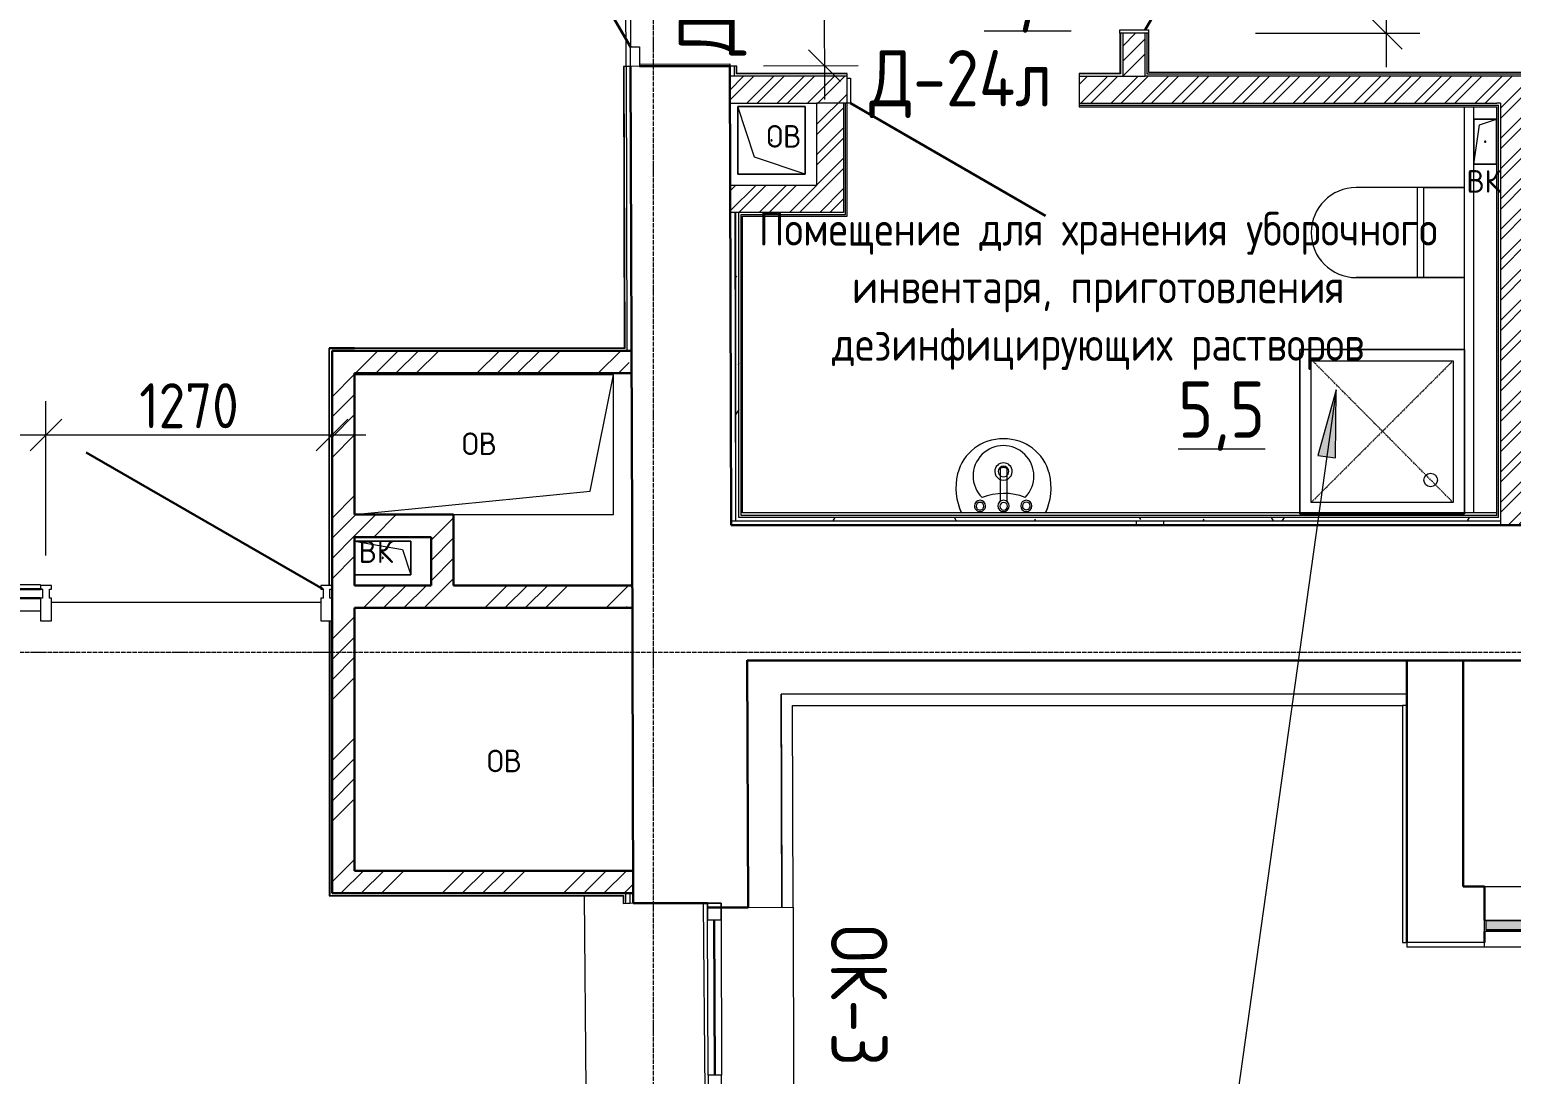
# Model space of a CAD drawing. Header units: millimetres. Extents: x 504091 to 2165846, y 135022 to 442887.
# Drawn here: x 1446230 to 1452809, y 311242 to 315882 of the extents above; entities that cross this region are included whole.
import ezdxf

# ---------------------------------------------------------------- set-up
doc = ezdxf.new("R2010")
doc.units = ezdxf.units.MM
for name, pattern in [('ADSK_Линия сетки', [25, 20, -2.5, 0, -2.5]), ('Hidden', [7.14375, 4.7625, -2.38125]), ('осеваяX2', [4, 2.5, -0.5, 0.5, -0.5])]:
    doc.linetypes.add(name, pattern=pattern)
doc.layers.get('Defpoints').update_dxf_attribs({"color": 255})
for name, color, linetype, lineweight in [('_ Окна', 7, 'Continuous', 30), ('Аннотация', 7, 'Continuous', 9), ('Витраж', 7, 'Continuous', 9), ('Двери', 7, 'Continuous', 20), ('Марки дверей', 7, 'Continuous', 20), ('Марки окон', 7, 'Continuous', 20), ('Марки помещений', 7, 'Continuous', 20), ('Обобщенные модели', 7, 'Continuous', 18), ('Окна', 7, 'Continuous', 18), ('Оси', 165, 'осеваяX2', 13), ('Перекрытие', 7, 'Continuous', 18), ('размеры', 7, 'Continuous', 9), ('Сантехника', 7, 'Continuous', 18), ('Стены внутренние', 7, 'Continuous', 18), ('Стены наружные', 7, 'Continuous', 18), ('Стены несущие', 7, 'Continuous', 30), ('Стены отделка', 7, 'Continuous', 30), ('Стены штриховка', 7, 'Continuous', 18)]:
    doc.layers.add(name, color=color, linetype=linetype, lineweight=lineweight)
doc.styles.add('GOST Common_2', font='GOST_Common.ttf', dxfattribs={"width": 0.9, "height": 200})
doc.styles.add('GOST Common_4', font='GOST_Common.ttf', dxfattribs={"width": 0.9, "height": 200})
doc.styles.add('GOST Common_5', font='GOST_Common.ttf', dxfattribs={"height": 250})
doc.dimstyles.new('ADSK_Основной_2_мм', dxfattribs={"dimscale": 304.8, "dimtxt": 201.142999, "dimasz": 0.463911, "dimexe": 0.492126, "dimexo": 0.492126, "dimgap": 0.098425, "dimtad": 1, "dimrnd": 0.01, "dimdsep": 46, "dimtxsty": 'GOST Common_4', "dimblk1": 'OBLIQUE', "dimblk2": 'OBLIQUE', "dimsah": 1, "dimcen": 0.09, "dimdle": 0.492126, "dimazin": 2, "dimtfac": 1, "dimtdec": 4, "dimtix": 1, "dimtmove": 0, "dimatfit": 3, "dimfxl": 0, "dimtvp": 1, "dimtolj": 1, "dimtzin": 0, "dimlwd": 20, "dimlwe": 20, "dimarcsym": 0})
pattern_1 = [(0, (1400150.29, 304821.34), (406.4, 101.6), [33.528, -271.272, 33.528, -271.272, -1625.6]), (0, (1400150.29, 304821.34), (406.4, 101.6), [-609.6, 33.528, -576.072, 33.528, -271.272, -711.2]), (0, (1400150.29, 304821.34), (406.4, 101.6), [-1524, 33.528, -169.672, 33.528, -474.472]), (120, (1400302.69, 304872.14), (-291.18818, 301.15272), [33.528, -271.272, 33.528, -271.272, -1625.6]), (120, (1400302.69, 304872.14), (-291.18818, 301.15272), [-609.6, 33.528, -576.072, 33.528, -271.272, -711.2]), (120, (1400302.69, 304872.14), (-291.18818, 301.15272), [-1524, 33.528, -169.672, 33.528, -474.472]), (240, (1400353.49, 305075.34), (-115.21182, -402.75272), [33.528, -271.272, 33.528, -271.272, -1625.6]), (240, (1400353.49, 305075.34), (-115.21182, -402.75272), [-609.6, 33.528, -576.072, 33.528, -271.272, -711.2]), (240, (1400353.49, 305075.34), (-115.21182, -402.75272), [-1524, 33.528, -169.672, 33.528, -474.472])]
pattern_2 = [(45, (1368096.43, 304821.34), (-269.4077, 269.4077), []), (45, (1368186.23, 304821.34), (-269.4077, 269.4077), []), (45, (1368276.04, 304821.34), (-269.4077, 269.4077), []), (45, (1368365.84, 304821.34), (-269.4077, 269.4077), [])]

# ---------------------------------------------------------------- blocks, each defined once
blk = doc.blocks.new('AC_Дверь_Однопольная_Деревянная - 1000х2100 композит Д24л-3634978-План 1-го этажа')
at = {"layer": 'Двери', "lineweight": 30}
blk.add_line((500, 75), (-366, 575), dxfattribs=at)
blk = doc.blocks.new('Shower Tray _1_ - 730 x 730mm-665911-План 1-го этажа')
at = {"layer": 'Сантехника'}
for p, q in [((-365, 365), (-365, -365)), ((365, 365), (-365, 365)), ((-365, -365), (-365, 365)), ((-365, 365), (365, 365)), ((365, -365), (365, 365)), ((365, 365), (365, -365)), ((-315, -315), (-315, 315)), ((-315, 315), (315, 315)), ((315, 315), (315, -315)), ((315, -315), (-315, -315)), ((-365, -365), (365, -365)), ((365, -365), (-365, -365))]:
    blk.add_line(p, q, dxfattribs=at)
at = {"layer": 'Сантехника', "color": 8, "linetype": 'Hidden', "lineweight": 9, "true_color": 0x808080}
for p, q in [((-315, -315), (315, 315)), ((-315, 315), (304.3, -309.7))]:
    blk.add_line(p, q, dxfattribs=at)
at = {"layer": 'Сантехника'}
blk.add_circle((-215, 215), 30, dxfattribs=at)
blk = doc.blocks.new('SND_2D_Унитаз1 - 700x400-V2-План 1-го этажа')
at = {"layer": 'Сантехника'}
for p, q in [((-200, 160), (-200, -320)), ((-200, -20), (-200, 160)), ((200, -320), (200, 160)), ((200, 160), (200, -20)), ((-200, -20), (-200, -320)), ((200, -20), (-200, -20)), ((-200, -50), (200, -50)), ((200, -20), (200, -320))]:
    blk.add_line(p, q, dxfattribs=at)
blk.add_arc((0, -320), 200, 180, 360, dxfattribs=at)
blk.add_arc((0, -320), 200, 180, 360, dxfattribs=at)
blk = doc.blocks.new('Sink - Cloakroom - 440 x 350mm-V3-План 1-го этажа')
at = {"layer": 'Сантехника'}
for p, q in [((-15, -214.9), (-15, -70.7)), ((15, -214.9), (15, -70.7))]:
    blk.add_line(p, q, dxfattribs=at)
for centre, radius, start, end in [((53.3, -130.8), 264.4, 155.06502, 193.63505), ((53.3, -130.8), 264.4, 155.12373, 193.63505), ((-101.3, -50.7), 25, 0, 180), ((-101.3, -50.7), 25, 180, 0), ((-101.3, -50.7), 17, 360, 180), ((-101.3, -50.7), 17, 180, 360), ((0, -50.7), 25, 0, 180), ((0, -50.7), 25, 180, 0), ((-0.8, -49.2), 16.8, 90, 270), ((-0.8, -49.2), 16.8, 270, 90), ((104.3, -50.7), 25, 360, 180), ((104.3, -50.7), 25, 180, 360), ((104.3, -49.7), 17, 360, 180), ((104.3, -49.7), 17, 180, 360), ((-53.3, -130.8), 264.4, 346.36495, 24.93498), ((-53.3, -130.8), 264.4, 346.36495, 24.87627), ((0, -183.6), 135, 135.46291, 45.05561), ((-1.6, 160.3), 266.6, 249.19864, 291.31988), ((-5.9, -145.1), 203.5, 193.63505, 271.65578), ((-5.9, -145.1), 203.5, 193.63505, 271.65578), ((0, -203.6), 38.6, 360, 180), ((0, -203.6), 23.5, 360, 180), ((5.9, -145.1), 203.5, 268.34422, 346.36495), ((5.9, -145.1), 203.5, 268.34422, 346.36495), ((0, -203.6), 38.6, 180, 360), ((0, -203.6), 23.5, 180, 360)]:
    blk.add_arc(centre, radius, start, end, dxfattribs=at)
blk.add_ellipse((0, -214.9), major_axis=(-15, 0), ratio=0.428525, start_param=0, end_param=3.141593, dxfattribs=at)
blk = doc.blocks.new('AC_ДверьВитражная_Однопольная_Алюминиевая - Остекленная Правая-6453679-План 1-го этажа')
at = {"layer": 'Двери', "lineweight": 30}
blk.add_line((-607.5, 0), (444.7, -607.5), dxfattribs=at)
blk = doc.blocks.new('Прямоугольный импост - Импост структурный с накладкой - 160мм-6453690-План 1-го этажа')
at = {"layer": 'Витраж', "lineweight": 18}
for p, q in [((0, 17), (-50, 17)), ((-50, 17), (-50, 0)), ((-50, 0), (-40, 0)), ((-40, 0), (-40, -40)), ((-10, -40), (-10, 0)), ((-10, 0), (0, 0)), ((0, 0), (0, 17)), ((-40, -40), (-50, -40)), ((-50, -40), (-50, -140)), ((0, -40), (-10, -40)), ((0, -140), (0, -40)), ((-50, -140), (0, -140))]:
    blk.add_line(p, q, dxfattribs=at)
blk = doc.blocks.new('PNS_Панель прямоугольная - Нр_Стекло - 40мм-6453691-План 1-го этажа')
at = {"layer": '_ Окна'}
for p, q in [((-527.5, 40), (527.5, 40)), ((527.5, 0), (-527.5, 0))]:
    blk.add_line(p, q, dxfattribs=at)
at = {"layer": 'Окна'}
blk.add_line((-537.5, 0), (537.5, 0), dxfattribs=at)
blk = doc.blocks.new('Прямоугольный импост - Импост структурный с накладкой - 160мм-6453677-План 1-го этажа')
at = {"layer": 'Витраж', "lineweight": 18}
for p, q in [((-25, 0), (-25, 17)), ((-25, 17), (25, 17)), ((-15, 0), (-25, 0)), ((-15, -40), (-15, 0)), ((25, 0), (15, 0)), ((15, 0), (15, -40)), ((25, 17), (25, 0)), ((-25, -140), (-25, -40)), ((-25, -40), (-15, -40)), ((15, -40), (25, -40)), ((25, -40), (25, -140)), ((25, -140), (-25, -140))]:
    blk.add_line(p, q, dxfattribs=at)
blk = doc.blocks.new('АС_Дверь_Однопольная_Алюминиевая - 1030х2200 алюм ост с мат_плёнкой Д19п-6540856-План 1-го этажа')
at = {"layer": 'Двери'}
for p, q in [((-390, -180), (-303, -180)), ((-390, -220), (-390, -180)), ((-303, -180), (-303, -220)), ((553, -180), (640, -180)), ((553, -220), (553, -180)), ((640, -180), (640, -220)), ((-303, -220), (-390, -220)), ((640, -220), (553, -220))]:
    blk.add_line(p, q, dxfattribs=at)
at = {"layer": 'Двери', "lineweight": 30}
blk.add_line((553, -220), (-188.3, -648), dxfattribs=at)
blk = doc.blocks.new('GM_Отверстие прямоугольное _в плите_ - Отверстие-1433289-План 1-го этажа')
at = {"layer": 'Обобщенные модели'}
for p, q in [((-50, -100), (-50, 100)), ((-50, 100), (50, 100)), ((50, 100), (-50, 100)), ((-50, 100), (-50, -100)), ((-50, -100), (-25, 75)), ((-25, 75), (50, 100)), ((50, 100), (50, -100)), ((50, -100), (50, 100)), ((50, -100), (-50, -100)), ((-50, -100), (50, -100))]:
    blk.add_line(p, q, dxfattribs=at)
for start, end in [(360, 180), (180, 360), (60, 165), (300, 360), (195, 270)]:
    blk.add_arc((0, 0), 2.5, start, end, dxfattribs=at)
blk = doc.blocks.new('окна_rehau_однопольное_фрамуга_сверху - 800х2240 _нов_-2056538-План 1-го этажа')
at = {"layer": '_ Окна', "lineweight": 18}
for p, q in [((-420, 75), (-420, 135)), ((-420, 135), (-344, 135)), ((-344, 135), (-344, 75)), ((344, 135), (344, 75)), ((420, 135), (344, 135)), ((420, 75), (420, 135)), ((-344, 75), (-420, 75)), ((344, 75), (420, 75))]:
    blk.add_line(p, q, dxfattribs=at)
at = {"layer": '_ Окна'}
for p, q in [((-400, 75), (-400, 135)), ((400, 75), (400, 135)), ((-344, 105), (344, 105))]:
    blk.add_line(p, q, dxfattribs=at)
at = {"layer": 'Окна'}
for p, q in [((-420, 135), (-420, 75)), ((-344, 135), (-420, 135)), ((-344, 135), (344, 135)), ((420, 135), (344, 135)), ((420, 75), (420, 135)), ((-420, 75), (-344, 75)), ((344, 75), (-344, 75)), ((344, 75), (420, 75))]:
    blk.add_line(p, q, dxfattribs=at)
blk = doc.blocks.new('GM_Отверстие прямоугольное _в плите_ - Отверстие-2450338-План 1-го этажа')
at = {"layer": 'Обобщенные модели'}
for p, q in [((-150, -150), (-150, 150)), ((-150, 150), (150, 150)), ((150, 150), (-150, 150)), ((-150, 150), (-150, -150)), ((-75, 75), (150, 150)), ((150, 150), (150, -150)), ((150, -150), (150, 150)), ((-150, -150), (-75, 75)), ((150, -150), (-150, -150)), ((-150, -150), (150, -150))]:
    blk.add_line(p, q, dxfattribs=at)
for start, end in [(360, 180), (180, 360), (60, 165), (300, 360), (195, 270)]:
    blk.add_arc((0, 0), 2.5, start, end, dxfattribs=at)
blk = doc.blocks.new('GM_Отверстие прямоугольное _в плите_ - Отверстие-V50-План 1-го этажа')
at = {"layer": 'Обобщенные модели'}
for p, q in [((-150, -150), (-150, 150)), ((-150, 150), (150, 150)), ((150, 150), (-150, 150)), ((-150, 150), (-150, -150)), ((-75, 75), (150, 150)), ((150, 150), (150, -150)), ((150, -150), (150, 150)), ((-150, -150), (-75, 75)), ((150, -150), (-150, -150)), ((-150, -150), (150, -150))]:
    blk.add_line(p, q, dxfattribs=at)
for start, end in [(360, 180), (180, 360), (60, 165), (300, 360), (195, 270)]:
    blk.add_arc((0, 0), 2.5, start, end, dxfattribs=at)
blk = doc.blocks.new('Жалюзи помышленые - 900 x700 мм-2348938-План 1-го этажа')
at = {"layer": 'Окна', "true_color": 0x373f43}
for points in [[(-419.1, -21.2), (445, -21.2), (447.5, -18.7), (-447.5, -18.7), (-445, -21.2)], [(445, -61), (445, -21.2), (-445, -21.2), (-445, -61), (442.3, -61)], [(442.3, -63.7), (445, -61), (-445, -61), (-442.3, -63.7), (441.2, -63.7)], [(400, -66.2), (402.5, -63.7), (-402.5, -63.7), (-400, -66.2)], [(-400, -68.7), (400, -68.7), (400, -66.2), (-400, -66.2)]]:
    blk.add_hatch(color=149, dxfattribs=at).paths.add_polyline_path(points)
at = {"layer": '_ Окна', "lineweight": 18}
for p, q in [((-450, -18.7), (-447.5, -18.7)), ((-450, -68.7), (-450, -18.7)), ((-447.5, -18.7), (-445, -21.2)), ((-445, -21.2), (-445, -61)), ((-445, -61), (-442.3, -63.7)), ((-442.3, -63.7), (-402.5, -63.7)), ((-402.5, -63.7), (-400, -66.2)), ((400, -66.2), (402.5, -63.7)), ((402.5, -63.7), (442.3, -63.7)), ((442.3, -63.7), (445, -61)), ((445, -21.2), (447.5, -18.7)), ((445, -61), (445, -21.2)), ((447.5, -18.7), (450, -18.7)), ((450, -18.7), (450, -68.7)), ((-400, -68.7), (-450, -68.7)), ((-400, -66.2), (-400, -68.7)), ((400, -68.7), (400, -66.2)), ((450, -68.7), (400, -68.7))]:
    blk.add_line(p, q, dxfattribs=at)
at = {"layer": 'Окна'}
for p, q in [((-447.5, -18.7), (447.5, -18.7)), ((445, -21.2), (-445, -21.2)), ((445, -61), (-445, -61)), ((-402.5, -63.7), (402.5, -63.7)), ((400, -66.2), (-400, -66.2)), ((400, -68.7), (-400, -68.7))]:
    blk.add_line(p, q, dxfattribs=at)
blk = doc.blocks.new('Прямоугольный импост - Импост структурный с накладкой - 100мм-6196072-План 1-го этажа')
at = {"layer": 'Витраж'}
for p, q in [((45075, 8596.5), (46130, 8596.5)), ((45075, 8479.5), (46130, 8479.5))]:
    blk.add_line(p, q, dxfattribs=at)
blk = doc.blocks.new('GM_Отверстие прямоугольное _в плите_ - Отверстие-V77-План 1-го этажа')
at = {"layer": 'Обобщенные модели'}
for p, q in [((-75, -125), (-75, 125)), ((-75, 125), (75, 125)), ((75, 125), (-75, 125)), ((-75, 125), (-75, -125)), ((-75, -125), (-37.5, 87.5)), ((-37.5, 87.5), (75, 125)), ((75, 125), (75, -125)), ((75, -125), (75, 125))]:
    blk.add_line(p, q, dxfattribs=at)
for start, end in [(360, 180), (180, 360), (60, 165), (300, 360), (195, 270)]:
    blk.add_arc((0, 0), 2.5, start, end, dxfattribs=at)
blk = doc.blocks.new('GM_Отверстие прямоугольное _в плите_ - Отверстие-7241419-План 1-го этажа')
at = {"layer": 'Обобщенные модели'}
for p, q in [((-310, 575), (-206.7, -471.7)), ((310, -575), (310, 575)), ((310, -575), (310, 575)), ((-310, 135), (-310, -575)), ((-310, 135), (-310, -575)), ((-206.7, -471.7), (310, -575)), ((-310, -575), (310, -575)), ((-310, -575), (310, -575))]:
    blk.add_line(p, q, dxfattribs=at)
for start, end in [(0, 180), (180, 360), (240, 0), (0, 105), (195, 210)]:
    blk.add_arc((0, 0), 2.5, start, end, dxfattribs=at)
blk = doc.blocks.new('_Oblique')
at = {"color": 0, "linetype": 'ByBlock', "lineweight": -2}
blk.add_line((-0.5, -0.5), (0.5, 0.5), dxfattribs=at)
blk = doc.blocks.new('*D2781')
at = {"layer": 'Defpoints', "color": 0, "lineweight": 20, "transparency": 16777216}
for p in [(1449335.3, 316750.3), (1449338.5, 315720.3), (1449759.2, 315721.5)]:
    blk.add_point(p, dxfattribs=at)
at = {"layer": 'размеры', "color": 0, "transparency": 16777216}
for p, q in [((1449755.6, 316901.5), (1449759.6, 315571.5)), ((1449485.3, 316750.7), (1449906, 316752)), ((1449488.5, 315720.7), (1449909.2, 315722))]:
    blk.add_line(p, q, dxfattribs=at)
at = {"layer": 'размеры', "color": 0, "transparency": 16777216, "xscale": 141.4, "yscale": 141.4, "zscale": 141.4}
for p, rotation in [((1449756, 316751.5), 90.17452279560375), ((1449759.2, 315721.5), 270.1745227956038)]:
    blk.add_blockref('_Oblique', p, dxfattribs=dict(at, rotation=rotation))
at = {"layer": 'размеры', "color": 0, "lineweight": 20, "transparency": 16777216, "insert": (1449887.6, 316236.9), "char_height": 200, "width": 560.473, "attachment_point": 5, "rotation": 270.17452, "style": 'GOST Common_4'}
blk.add_mtext('\\A1;1030', dxfattribs=at)
blk = doc.blocks.new('*D2782')
at = {"layer": 'Defpoints', "color": 0, "lineweight": 20, "transparency": 16777216}
for p in [(1451425.1, 316895.8), (1451522.7, 315865.8), (1452253, 315865.8)]:
    blk.add_point(p, dxfattribs=at)
at = {"layer": 'размеры', "color": 0, "transparency": 16777216}
for p, q in [((1452253, 317045.8), (1452253, 315715.8)), ((1451575.1, 316895.8), (1452403, 316895.8)), ((1451672.7, 315865.8), (1452403, 315865.8))]:
    blk.add_line(p, q, dxfattribs=at)
at = {"layer": 'размеры', "color": 0, "transparency": 16777216, "xscale": 141.4, "yscale": 141.4, "zscale": 141.4}
for p, rotation in [((1452253, 316895.8), 90), ((1452253, 315865.8), 270)]:
    blk.add_blockref('_Oblique', p, dxfattribs=dict(at, rotation=rotation))
at = {"layer": 'размеры', "color": 0, "lineweight": 20, "transparency": 16777216, "insert": (1452123, 316380.8), "char_height": 200, "width": 560.473, "attachment_point": 5, "rotation": 90, "style": 'GOST Common_4'}
blk.add_mtext('\\A1;1030', dxfattribs=at)
blk = doc.blocks.new('*D2732')
at = {"layer": 'Defpoints', "color": 0, "lineweight": 20, "transparency": 16777216}
for p in [(1447572.8, 314081.7), (1446302.8, 313396.4), (1447572.8, 313406.3)]:
    blk.add_point(p, dxfattribs=at)
at = {"layer": 'размеры', "color": 0, "transparency": 16777216}
for p, q in [((1446302.8, 313546.4), (1446302.8, 314231.7)), ((1447572.8, 313556.3), (1447572.8, 314231.7)), ((1446152.8, 314081.7), (1447722.8, 314081.7))]:
    blk.add_line(p, q, dxfattribs=at)
at = {"layer": 'размеры', "color": 0, "transparency": 16777216, "xscale": 141.4, "yscale": 141.4, "zscale": 141.4, "rotation": 180}
blk.add_blockref('_Oblique', (1446302.8, 314081.7), dxfattribs=at)
at = {"layer": 'размеры', "color": 0, "transparency": 16777216, "xscale": 141.4, "yscale": 141.4, "zscale": 141.4}
blk.add_blockref('_Oblique', (1447572.8, 314081.7), dxfattribs=at)
at = {"layer": 'размеры', "color": 0, "lineweight": 20, "transparency": 16777216, "insert": (1446937.8, 314211.7), "char_height": 200, "width": 560.473, "attachment_point": 5, "style": 'GOST Common_4'}
blk.add_mtext('\\A1;1270', dxfattribs=at)

msp = doc.modelspace()

# ---------------------------------------------------------------- hatches: boundary and pattern name
at = {"layer": 'Аннотация', "lineweight": 9}
msp.add_hatch(color=256, dxfattribs=at).paths.add_polyline_path([(1452030.7011, 314282.1648), (1451950.035, 313990.5265), (1452028.2651, 313979.5859)])
at = {"layer": 'Стены внутренние', "lineweight": 9}
h = msp.add_hatch(dxfattribs=at)
h.set_pattern_fill('FP_12', color=256, style=0, pattern_type=2)
h.set_pattern_definition(pattern_1)
h.paths.add_polyline_path([(1449364.6861, 313706.3279), (1449364.6861, 313735.7729), (1449379.6692, 313735.7729), (1449379.6692, 315090.1235), (1449364.6692, 315090.1235), (1449364.6692, 313706.3279)])
h = msp.add_hatch(dxfattribs=at)
h.set_pattern_fill('ANSI34', color=256, scale=20)
h.set_pattern_definition(pattern_2)
h.paths.add_polyline_path([(1447624.6306, 312146.3441), (1447672.7939, 312146.3441), (1447672.7939, 314467.7729), (1447571.7435, 314466.7225), (1447570.7939, 314465.7729), (1447570.7939, 314455.7729), (1447572.7939, 314455.7729), (1447572.7939, 312146.3441), (1447616.2616, 312146.3441)])
h = msp.add_hatch(dxfattribs=at)
h.set_pattern_fill('ANSI34', color=256, scale=20)
h.set_pattern_definition(pattern_2)
h.paths.add_polyline_path([(1448465.2939, 314355.7729), (1448892.647, 314355.7729), (1448892.647, 314455.7729), (1447672.7939, 314455.7729), (1447672.7939, 314355.7729), (1448303.5248, 314355.7729)])
h = msp.add_hatch(dxfattribs=at)
h.set_pattern_fill('ANSI34', color=256, scale=20)
h.set_pattern_definition(pattern_2)
h.paths.add_polyline_path([(1447775.7318, 313628.4011), (1448012.7939, 313628.4011), (1448012.7939, 313728.4011), (1447672.7939, 313728.4011), (1447672.7939, 313628.4011), (1447699.7899, 313628.4011)])
h = msp.add_hatch(dxfattribs=at)
h.set_pattern_fill('ANSI34', color=256, scale=20)
h.set_pattern_definition(pattern_2)
h.paths.add_polyline_path([(1448112.7939, 313413.3551), (1448112.7939, 313728.4011), (1448012.7939, 313728.4011), (1448012.7939, 313413.3551)])
h = msp.add_hatch(dxfattribs=at)
h.set_pattern_fill('FP_12', color=256, style=0, pattern_type=2)
h.set_pattern_definition(pattern_1)
h.paths.add_polyline_path([(1449364.6861, 313700.7729), (1452744.3939, 313700.7729), (1452744.3939, 313715.7729), (1449364.6861, 313715.7729)])
h = msp.add_hatch(dxfattribs=at)
h.set_pattern_fill('ANSI34', color=256, scale=20)
h.set_pattern_definition(pattern_2)
h.paths.add_polyline_path([(1448626.7214, 313313.3551), (1448885.2939, 313313.3551), (1448885.2939, 313413.3551), (1447672.7939, 313413.3551), (1447672.7939, 313313.3551), (1448465.2939, 313313.3551)])
h = msp.add_hatch(dxfattribs=at)
h.set_pattern_fill('ANSI34', color=256, scale=20)
h.set_pattern_definition(pattern_2)
h.paths.add_polyline_path([(1448909.6749, 312046.3441), (1448909.3703, 312146.3441), (1447572.7939, 312146.3441), (1447572.7939, 312046.3441), (1448831.3177, 312046.3441)])
at = {"layer": 'Стены штриховка'}
h = msp.add_hatch(dxfattribs=at)
h.set_pattern_fill('ANSI34', color=256, scale=15)
h.set_pattern_definition([(45, (1368096.43, 304821.34), (-202.0558, 202.0558), []), (45, (1368163.78, 304821.34), (-202.0558, 202.0558), []), (45, (1368231.13, 304821.34), (-202.0558, 202.0558), []), (45, (1368298.5, 304821.34), (-202.0558, 202.0558), [])])
h.paths.add_polyline_path([(1451183.1868, 315865.7729), (1451083.1868, 315865.7729), (1451083.1868, 315675.1235), (1451183.1868, 315675.1235)])
h = msp.add_hatch(dxfattribs=at)
h.set_pattern_fill('ANSI32', color=256, scale=10)
h.set_pattern_definition([(45, (1368096.43, 304821.34), (-67.35192, 67.35192), []), (45, (1368141.33, 304821.34), (-67.35192, 67.35192), [])])
h.paths.add_polyline_path([(1452880.2939, 315675.1235), (1451183.1868, 315675.1235), (1450889.9756, 315675.1235), (1450889.9756, 315555.1235), (1452744.3939, 315555.1235), (1452760.2939, 315555.1235), (1452760.2939, 313680.7729), (1452880.2939, 313680.7729)])
h.paths.add_polyline_path([(1449859.9756, 315675.1235), (1449338.6636, 315675.1235), (1449339.0296, 315555.1235), (1449724.0756, 315555.1235), (1449859.9756, 315555.1235)])
h.paths.add_polyline_path([(1449844.0756, 315555.1235), (1449724.0756, 315555.1235), (1449724.0756, 315190.1235), (1449340.143, 315190.1235), (1449340.5091, 315070.1235), (1449844.0756, 315070.1235)])

# ---------------------------------------------------------------- linework, layer by layer
at = {"layer": 'Аннотация', "lineweight": 9}
for p, q in [((1452030.7011, 314282.1648), (1451533.2585, 310725.2291)), ((1452030.7011, 314282.1648), (1451950.035, 313990.5265)), ((1452028.2651, 313979.5859), (1452030.7011, 314282.1648)), ((1451950.035, 313990.5265), (1452028.2651, 313979.5859))]:
    msp.add_line(p, q, dxfattribs=at)
at = {"layer": 'Оси', "linetype": 'ADSK_Линия сетки'}
for p, q in [((1448999.8592, 300469.847), (1448999.8592, 349044.3426)), ((1390035.5654, 313116.3441), (1456265.2939, 313116.3441))]:
    msp.add_line(p, q, dxfattribs=at)
at = {"layer": 'Перекрытие'}
for p, q in [((1448878.4884, 315718.8597), (1448875.3511, 316748.8549)), ((1448895.6159, 316661.9162), (1448898.2232, 315805.9201)), ((1448938.4576, 315729.0423), (1449338.4557, 315730.2607)), ((1449338.4557, 315730.2607), (1449338.4862, 315720.2609)), ((1447522.7939, 313338.3551), (1446327.7939, 313338.3551)), ((1448692.4391, 312034.3441), (1448698.9733, 311173.3991)), ((1448909.8112, 312001.5739), (1448882.6772, 312001.368)), ((1449229.0601, 311163.9727), (1449222.6957, 312002.5456))]:
    msp.add_line(p, q, dxfattribs=at)
for points in [[(1451071.1868, 315865.7729), (1451071.1868, 315880.7729), (1451199.0868, 315880.7729)], [(1449859.9756, 315667.1235), (1449874.9756, 315667.1235), (1449874.9756, 315555.1235)]]:
    msp.add_lwpolyline(points, dxfattribs=at)
at = {"layer": 'Стены внутренние'}
for p, q in [((1452600.2939, 313735.7729), (1452600.2939, 315539.2235)), ((1452640.2939, 315539.2235), (1452640.2939, 313735.7729)), ((1452690.2939, 312076.8849), (1453590.2939, 312076.8849))]:
    msp.add_line(p, q, dxfattribs=at)
at = {"layer": 'Стены наружные'}
for p, q in [((1449619.8689, 311983.7553), (1449622.3057, 311183.759)), ((1452345.2967, 311826.8849), (1452345.2967, 311806.8849)), ((1453955.2939, 311806.8849), (1452345.2967, 311806.8849)), ((1452690.2939, 311806.8849), (1452690.2939, 311826.8849))]:
    msp.add_line(p, q, dxfattribs=at)
at = {"layer": 'Стены несущие'}
for p, q in [((1448898.4882, 315718.9205), (1448904.6964, 313680.7729)), ((1449338.4862, 315720.2608), (1448938.4881, 315719.0424)), ((1449344.6985, 313680.7729), (1449338.4862, 315720.2608)), ((1447672.7939, 314467.7729), (1447560.7939, 314467.7729)), ((1447572.7939, 314455.7729), (1447572.7939, 312046.3441)), ((1448902.3358, 314455.7729), (1447572.7939, 314455.7729)), ((1447672.7939, 313728.4011), (1447672.7939, 314355.7729)), ((1447672.7939, 314355.7729), (1448902.6404, 314355.7729)), ((1448112.7939, 313728.4011), (1447672.7939, 313728.4011)), ((1448112.7939, 313413.3551), (1448112.7939, 313728.4011)), ((1448904.6964, 313680.7729), (1448909.8112, 312001.5925)), ((1455244.1033, 313680.7729), (1449344.6985, 313680.7729)), ((1447672.7939, 313413.3551), (1447672.7939, 313628.4011)), ((1447672.7939, 313628.4011), (1448012.7939, 313628.4011)), ((1448012.7939, 313628.4011), (1448012.7939, 313413.3551)), ((1448012.7939, 313413.3551), (1447672.7939, 313413.3551)), ((1448905.511, 313413.3551), (1448112.7939, 313413.3551)), ((1447672.7939, 313313.3551), (1448905.8156, 313313.3551)), ((1447672.7939, 312146.3441), (1447672.7939, 313313.3551)), ((1449416.5261, 313080.89), (1449419.8698, 311983.1461)), ((1449416.5264, 313080.7729), (1455758.2532, 313080.7729)), ((1452345.2939, 311826.8849), (1452345.2939, 313080.7729)), ((1452595.2939, 312076.8849), (1452595.2939, 313080.7729)), ((1448909.3703, 312146.3441), (1447672.7939, 312146.3441)), ((1447572.7939, 312046.3441), (1448909.6749, 312046.3441)), ((1452690.2939, 312076.8849), (1452595.2939, 312076.8849)), ((1452690.2939, 311926.8849), (1452690.2939, 312076.8849)), ((1448909.8112, 312001.5925), (1449239.8097, 312002.5977)), ((1449299.8704, 311982.7805), (1449419.8698, 311983.1461)), ((1452690.2939, 311826.8849), (1452690.2939, 311876.8849))]:
    msp.add_line(p, q, dxfattribs=at)
at = {"layer": 'Стены отделка', "lineweight": 9}
for p, q in [((1451199.0868, 315865.7729), (1451071.1868, 315865.7729)), ((1451071.1868, 315865.7729), (1451071.1868, 315687.1235)), ((1451199.0868, 315691.0235), (1451199.0868, 315880.7729)), ((1448898.4882, 315718.9205), (1448866.5084, 315718.8231)), ((1448866.5084, 315718.8231), (1448870.3068, 314467.7729)), ((1448904.6964, 313680.7729), (1448898.5083, 315718.9205)), ((1449370.5258, 315720.3584), (1449338.5259, 315720.2609)), ((1449338.5259, 315720.2609), (1449344.6693, 313706.2669)), ((1449358.5258, 315720.3218), (1449358.6637, 315675.1235)), ((1449370.6272, 315687.1235), (1449370.5258, 315720.3584)), ((1449358.5722, 315705.1235), (1449358.5722, 315675.1235)), ((1449859.9756, 315687.1235), (1449370.6272, 315687.1235)), ((1449859.9756, 315555.1235), (1449859.9756, 315687.1235)), ((1450889.9756, 315687.1235), (1450889.9756, 315539.2235)), ((1451071.1868, 315687.1235), (1450889.9756, 315687.1235)), ((1452880.2939, 315675.1235), (1451183.1868, 315675.1235)), ((1452896.1939, 315691.0235), (1451199.0868, 315691.0235)), ((1449338.9892, 315555.1235), (1449724.0756, 315555.1235)), ((1449724.0756, 315555.1235), (1449724.0756, 315190.1235)), ((1450889.9756, 315539.2235), (1452744.3939, 315539.2235)), ((1452760.2939, 315555.1235), (1452744.3939, 315555.1235)), ((1452744.3939, 313724.7729), (1452744.3939, 315539.2235)), ((1452760.2939, 315555.1235), (1452760.2939, 313700.7729)), ((1449724.0756, 315190.1235), (1449340.101, 315190.1235)), ((1449360.5092, 315070.1235), (1449364.6692, 313706.3279)), ((1449395.5692, 313735.7729), (1449395.5692, 315054.2235)), ((1447558.2939, 314467.7729), (1447558.2939, 313413.3551)), ((1448870.3068, 314467.7729), (1447672.7939, 314467.7729)), ((1449344.6985, 313700.7729), (1449344.6985, 313680.7729)), ((1449344.6985, 313700.7729), (1452760.2939, 313700.7729)), ((1449364.6861, 313735.7729), (1449364.6861, 313700.7729)), ((1452744.3939, 313735.7729), (1449395.5692, 313735.7729)), ((1451144.5006, 313681.8445), (1451144.6977, 313700.7729)), ((1451247.3945, 313680.7729), (1451144.5006, 313681.8445)), ((1451264.7043, 313700.7729), (1451264.496, 313680.7729)), ((1447560.7939, 313256.3551), (1447560.7939, 312034.3441)), ((1447572.7939, 312046.3441), (1447572.7939, 313263.3551)), ((1449566.5254, 313081.3469), (1449416.5261, 313080.89)), ((1449566.5271, 313080.7729), (1449566.5254, 313081.3469)), ((1449616.9834, 312931.0386), (1449566.9837, 312930.8863)), ((1452345.2939, 312930.7729), (1449566.984, 312930.7729)), ((1449616.9842, 312930.7729), (1449616.9834, 312931.0386)), ((1449617.1365, 312880.7729), (1452325.2939, 312880.7729)), ((1449619.8689, 311983.7553), (1449617.1365, 312880.7729)), ((1452325.2939, 312880.7729), (1452325.2939, 311826.8849)), ((1447560.7939, 312034.3441), (1448864.8615, 312034.3441)), ((1448864.8615, 312034.3441), (1448865.1994, 312001.4566)), ((1448877.1997, 312001.4932), (1448876.7389, 312046.3441)), ((1448897.2001, 312001.5541), (1448896.74, 312046.3441)), ((1449569.7027, 312038.2197), (1449569.8691, 311983.603)), ((1448865.1994, 312001.4566), (1448897.2001, 312001.5541)), ((1449419.8698, 311983.1461), (1449619.8689, 311983.7553)), ((1449419.8698, 311983.1461), (1449419.8698, 311983.1461)), ((1452325.2939, 311826.8849), (1452345.2939, 311826.8849))]:
    msp.add_line(p, q, dxfattribs=at)
for points in [[(1449844.0756, 315555.1235), (1449844.0756, 315070.1235), (1449340.4665, 315070.1235)], [(1449395.5692, 315054.2235), (1449859.9756, 315054.2235), (1449859.9756, 315555.1235)]]:
    msp.add_lwpolyline(points, dxfattribs=at)
at = {"layer": 'Стены штриховка'}
for p, q in [((1451073.1868, 315865.7729), (1451073.1868, 315685.1235)), ((1451083.1868, 315865.7729), (1451083.1868, 315675.1235)), ((1451183.1868, 315675.1235), (1451183.1868, 315865.7729)), ((1451192.1868, 315684.1235), (1451192.1868, 315865.7729)), ((1448868.5084, 315718.8292), (1448872.3129, 314465.7729)), ((1448878.5084, 315718.8597), (1448882.3433, 314455.7729)), ((1449368.6332, 315685.1235), (1449368.5258, 315720.3523)), ((1449859.9756, 315675.1235), (1449338.6846, 315675.1235)), ((1449859.9756, 315685.1235), (1449368.6332, 315685.1235)), ((1451073.1868, 315685.1235), (1450889.9756, 315685.1235)), ((1450889.9756, 315675.1235), (1451183.1868, 315675.1235)), ((1452889.2939, 315684.1235), (1451192.1868, 315684.1235)), ((1449874.9756, 315555.1235), (1449724.0756, 315555.1235)), ((1450889.9756, 315555.1235), (1452744.3939, 315555.1235)), ((1450889.9756, 315546.1235), (1452751.2939, 315546.1235)), ((1452751.2939, 313715.7729), (1452751.2939, 315546.1235)), ((1449388.6692, 313724.7729), (1449388.6692, 315061.1235)), ((1447560.2939, 314465.7729), (1447560.2939, 313413.3551)), ((1448872.3129, 314465.7729), (1447562.7939, 314465.7729)), ((1452751.2939, 313715.7729), (1449379.6692, 313715.7729)), ((1452744.3939, 313724.7729), (1449388.6692, 313724.7729)), ((1452760.2939, 313700.7729), (1452760.2939, 313680.7729)), ((1447562.7939, 313256.3551), (1447562.7939, 312036.3441)), ((1449569.8691, 311983.603), (1449566.9837, 312930.8863)), ((1449566.9837, 312930.8863), (1449569.7027, 312038.2197)), ((1452345.2939, 312880.7729), (1452325.2939, 312880.7729)), ((1447562.7939, 312036.3441), (1448866.8411, 312036.3441)), ((1448866.8411, 312036.3441), (1448867.1994, 312001.4627)), ((1452690.2939, 311826.8849), (1452345.2939, 311826.8849))]:
    msp.add_line(p, q, dxfattribs=at)
for points in [[(1449388.6692, 315061.1235), (1449853.0756, 315061.1235), (1449853.0756, 315555.1235)], [(1449379.6692, 313715.7729), (1449379.6692, 315070.1235), (1449364.6692, 315070.1235), (1449364.6692, 313706.3279)]]:
    msp.add_lwpolyline(points, dxfattribs=at)

# ---------------------------------------------------------------- block references
at = {"layer": '_ Окна', "rotation": 180}
msp.add_blockref('PNS_Панель прямоугольная - Нр_Стекло - 40мм-6453691-План 1-го этажа', (1445750.2939, 313396.3551), dxfattribs=at)
at = {"layer": 'Витраж'}
for name, p in [('Прямоугольный импост - Импост структурный с накладкой - 100мм-6196072-План 1-го этажа', (1400147.7939, 304821.3441)), ('Прямоугольный импост - Импост структурный с накладкой - 160мм-6453690-План 1-го этажа', (1447572.7939, 313396.3551))]:
    msp.add_blockref(name, p, dxfattribs=at)
at = {"layer": 'Витраж', "extrusion": (0, 0, -1)}
msp.add_blockref('Прямоугольный импост - Импост структурный с накладкой - 160мм-6453677-План 1-го этажа', (-1446302.7939, 313396.3551), dxfattribs=at)
at = {"layer": 'Двери', "rotation": 270.1745227978509}
msp.add_blockref('АС_Дверь_Однопольная_Алюминиевая - 1030х2200 алюм ост с мат_плёнкой Д19п-6540856-План 1-го этажа', (1449116.5378, 316359.5877), dxfattribs=at)
at = {"layer": 'Двери', "color": 8, "true_color": 0x7f7f7f}
for name, p, rotation in [('AC_Дверь_Однопольная_Деревянная - 1000х2100 композит Д24л-3634978-План 1-го этажа', (1451108.1868, 316380.7729), 270), ('AC_Дверь_Однопольная_Деревянная - 1000х2100 композит Д24л-3634978-План 1-го этажа', (1450374.9756, 315630.1235), 180), ('AC_ДверьВитражная_Однопольная_Алюминиевая - Остекленная Правая-6453679-План 1-го этажа', (1446925.2939, 313396.3551), 180)]:
    msp.add_blockref(name, p, dxfattribs=dict(at, rotation=rotation))
at = {"layer": 'Обобщенные модели'}
for name, p, rotation in [('GM_Отверстие прямоугольное _в плите_ - Отверстие-2450338-План 1-го этажа', (1449524.0756, 315390.1235), 89.99999999999955), ('GM_Отверстие прямоугольное _в плите_ - Отверстие-V50-План 1-го этажа', (1449524.0756, 315390.1235), 89.99999999999925), ('GM_Отверстие прямоугольное _в плите_ - Отверстие-7241419-План 1-го этажа', (1448247.7939, 314038.4011), 90.00000000000078), ('GM_Отверстие прямоугольное _в плите_ - Отверстие-V77-План 1-го этажа', (1447797.7939, 313535.7729), 269.9999999999999)]:
    msp.add_blockref(name, p, dxfattribs=dict(at, rotation=rotation))
msp.add_blockref('GM_Отверстие прямоугольное _в плите_ - Отверстие-1433289-План 1-го этажа', (1452692.7939, 315384.5624), dxfattribs=at)
at = {"layer": 'Окна', "rotation": 270.1745227978507}
msp.add_blockref('окна_rehau_однопольное_фрамуга_сверху - 800х2240 _нов_-2056538-План 1-го этажа', (1449166.0894, 311582.3712), dxfattribs=at)
at = {"layer": 'Окна'}
msp.add_blockref('Жалюзи помышленые - 900 x700 мм-2348938-План 1-го этажа', (1453140.2939, 311945.5349), dxfattribs=at)
at = {"layer": 'Сантехника'}
for name, p, rotation in [('SND_2D_Унитаз1 - 700x400-V2-План 1-го этажа', (1452440.2939, 314980.7729), 269.9999999999991), ('Shower Tray _1_ - 730 x 730mm-665911-План 1-го этажа', (1452235.2939, 314096.6729), 180), ('Sink - Cloakroom - 440 x 350mm-V3-План 1-го этажа', (1450554.0756, 313715.7729), 180)]:
    msp.add_blockref(name, p, dxfattribs=dict(at, rotation=rotation))

# ---------------------------------------------------------------- texts
at = {"layer": 'Аннотация', "color": 251, "lineweight": 9, "true_color": 0x4b4b4b, "char_height": 100, "width": 156.348, "attachment_point": 1, "line_spacing_factor": 1.022766, "style": 'GOST Common_5'}
for s, insert in [('\\pt360,720,1080,1440,1800,2160,2520,2880,3240,3600,3960,4320,4680,5040,5400,5760,6120,6480,6840,7200,7560,7920,8280,8640,9000,9360,9720,10080,10440,10800,11160,11520;ОВ', (1449501.2441, 315457.9848)), ('\\pt360,720,1080,1440,1800,2160,2520,2880,3240,3600,3960,4320,4680,5040,5400,5760,6120,6480,6840,7200,7560,7920,8280,8640,9000,9360,9720,10080,10440,10800,11160,11520;ВК', (1452609.743, 315257.9901)), ('\\pt360,720,1080,1440,1800,2160,2520,2880,3240,3600,3960,4320,4680,5040,5400,5760,6120,6480,6840,7200,7560,7920,8280,8640,9000,9360,9720,10080,10440,10800,11160,11520;ОВ', (1448149.2557, 314092.6153)), ('\\pt360,720,1080,1440,1800,2160,2520,2880,3240,3600,3960,4320,4680,5040,5400,5760,6120,6480,6840,7200,7560,7920,8280,8640,9000,9360,9720,10080,10440,10800,11160,11520;ВК', (1447691.244, 313613.5603)), ('\\pt360,720,1080,1440,1800,2160,2520,2880,3240,3600,3960,4320,4680,5040,5400,5760,6120,6480,6840,7200,7560,7920,8280,8640,9000,9360,9720,10080,10440,10800,11160,11520;ОВ', (1448260.2979, 312683.8076))]:
    msp.add_mtext(s, dxfattribs=dict(at, insert=insert))
at = {"layer": 'Марки дверей', "lineweight": 9, "insert": (1449261.8004, 316151.95), "char_height": 250, "width": 803.7, "attachment_point": 5, "rotation": 90, "line_spacing_factor": 1.022766, "style": 'GOST Common_2'}
msp.add_mtext('\\pt450,900,1350,1800,2250,2700,3150,3600,4050,4500,4950,5400,5850,6300,6750,7200,7650,8100,8550,9000,9450,9900,10350,10800,11250,11700,12150,12600,13050,13500,13950,14400;Д-19п', dxfattribs=at)
at = {"layer": 'Марки дверей', "lineweight": 9, "insert": (1450364.2611, 315640.3195), "char_height": 250, "width": 869.4, "attachment_point": 5, "line_spacing_factor": 1.022766, "style": 'GOST Common_2'}
msp.add_mtext('\\pt450,900,1350,1800,2250,2700,3150,3600,4050,4500,4950,5400,5850,6300,6750,7200,7650,8100,8550,9000,9450,9900,10350,10800,11250,11700,12150,12600,13050,13500,13950,14400;Д-24л', dxfattribs=at)
at = {"layer": 'Марки окон', "lineweight": 9, "insert": (1449913.4916, 311592.0796), "char_height": 250, "width": 684.9, "attachment_point": 5, "rotation": 270.1745228, "line_spacing_factor": 1.022766, "style": 'GOST Common_2'}
msp.add_mtext('\\pt450,900,1350,1800,2250,2700,3150,3600,4050,4500,4950,5400,5850,6300,6750,7200,7650,8100,8550,9000,9450,9900,10350,10800,11250,11700,12150,12600,13050,13500,13950,14400;ОК-3', dxfattribs=at)
at = {"layer": 'Марки помещений', "lineweight": 9, "attachment_point": 5, "line_spacing_factor": 1.022766, "style": 'GOST Common_2'}
for s, insert, char_height, width in [('\\pt450,900,1350,1800,2250,2700,3150,3600,4050,4500,4950,5400,5850,6300,6750,7200,7650,8100,8550,9000,9450,9900,10350,10800,11250,11700,12150,12600,13050,13500,13950,14400;{\\L3,4}', (1450661.6754, 316022.4669), 250, 423), ('\\pt270,540,810,1080,1350,1620,1890,2160,2430,2700,2970,3240,3510,3780,4050,4320,4590,4860,5130,5400,5670,5940,6210,6480,6750,7020,7290,7560,7830,8100,8370,8640;Помещение для хранения уборочного\\Pинвентаря, приготовления\\Pдезинфицирующих растворов', (1450974.6009, 314721.471), 150, 3080.497319), ('\\pt450,900,1350,1800,2250,2700,3150,3600,4050,4500,4950,5400,5850,6300,6750,7200,7650,8100,8550,9000,9450,9900,10350,10800,11250,11700,12150,12600,13050,13500,13950,14400;{\\L5,5}', (1451522.3353, 314165.2718), 250, 405)]:
    msp.add_mtext(s, dxfattribs=dict(at, insert=insert, char_height=char_height, width=width))

# ---------------------------------------------------------------- dimensions: what is measured, and where the dimension line sits
at = {"layer": 'размеры', "lineweight": 20}
for base, p1, p2, angle, override, picture, middle in [((1452253.013, 315865.7729), (1451425.0512, 316895.7729), (1451522.7488, 315865.7729), 90, {"dimpost": '<>', "dimfxl": 1034.623025, "dimlwd": 65535, "dimlwe": 65535}, '*D2782', (1452123.013, 316380.7729)), ((1449759.1638, 315721.5422), (1449335.3488, 316750.256), (1449338.4862, 315720.2608), 270.1745228, {"dimpost": '<>', "dimfxl": 1030, "dimlwd": 65535, "dimlwe": 65535}, '*D2781', (1449887.5945, 316236.9358))]:
    dim = msp.add_linear_dim(base=base, p1=p1, p2=p2, angle=angle, dimstyle='ADSK_Основной_2_мм', override=override, dxfattribs=at)
    dim.commit()
    dim.dimension.update_dxf_attribs({"geometry": picture, "text_midpoint": middle})
dim = msp.add_linear_dim(base=(1447572.7939, 314081.7004), p1=(1446302.7939, 313396.3551), p2=(1447572.7939, 313406.2999), dimstyle='ADSK_Основной_2_мм', override={"dimpost": '<>', "dimfxl": 1270.038936, "dimlwd": 65535, "dimlwe": 65535}, dxfattribs=at)
dim.commit()
dim.dimension.update_dxf_attribs({"geometry": '*D2732', "text_midpoint": (1446937.7939, 314211.7004)})

doc.saveas('drawing.dxf')
